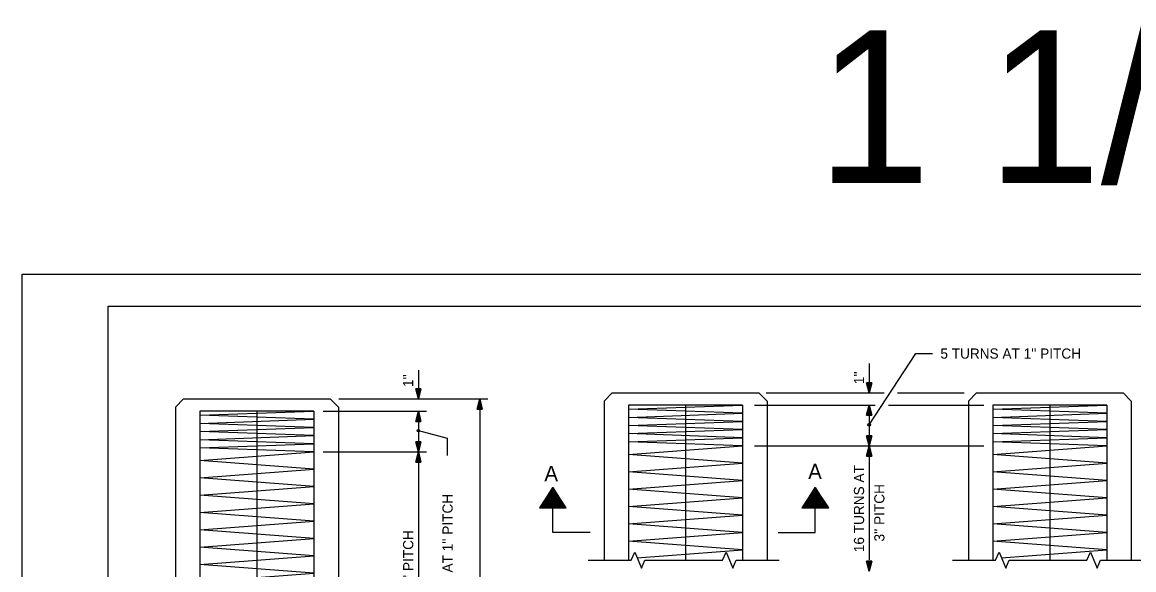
# Model space of a CAD drawing. Extents: x 0 to 22, y 0 to 16.7.
# Drawn here: x 0 to 9.1, y 12.25 to 16.73 of the extents above; entities that cross this region are included whole.
import ezdxf

# ---------------------------------------------------------------- set-up
doc = ezdxf.new("R2010")
doc.units = 0
for name, color, linetype in [('Dimension Lines', 7, 'Continuous'), ('Plan Sheet', 7, 'Continuous'), ('Plot Shape', 7, 'Continuous'), ('Rebar Lines', 7, 'Continuous'), ('sub prestressed concrete pile lines', 7, 'Continuous'), ('Text', 7, 'Continuous'), ('User Information Notes', 7, 'Continuous')]:
    doc.layers.add(name, color=color, linetype=linetype)

msp = doc.modelspace()

# ---------------------------------------------------------------- linework, layer by layer
at = {"layer": 'Dimension Lines'}
for p, q in [((6.9313, 13.4344), (7.3138, 14.0173)), ((7.3138, 14.0173), (7.449, 14.0173)), ((6.9313, 13.9371), (6.9313, 13.6956)), ((3.2417, 13.8828), (3.2417, 13.646)), ((2.5902, 13.646), (3.8103, 13.646)), ((3.7437, 13.646), (3.7437, 6.8715)), ((6.0894, 13.6956), (7.054, 13.6956)), ((6.0894, 13.6956), (7.0465, 13.6956)), ((7.162, 13.6956), (7.6164, 13.6956)), ((7.2005, 13.6956), (7.7094, 13.6956)), ((5.9918, 13.5956), (6.8415, 13.5956)), ((5.9918, 13.5956), (6.9799, 13.5956)), ((6.9313, 13.5956), (6.9313, 13.2623)), ((7.0888, 13.5956), (7.8709, 13.5956)), ((2.4623, 13.546), (3.3084, 13.546)), ((3.2417, 13.546), (3.2417, 13.2127)), ((2.4623, 13.2127), (3.3084, 13.2127)), ((3.2417, 13.2127), (3.2417, 10.946)), ((5.9918, 13.2623), (7.8709, 13.2623)), ((6.9313, 13.2623), (6.9313, 12.3289))]:
    msp.add_line(p, q, dxfattribs=at)
for points in [[(6.9313, 13.7789), (6.9355, 13.7789), (6.9313, 13.6956), (6.9397, 13.7789), (6.9438, 13.7789), (6.9313, 13.6956), (6.948, 13.7789), (6.9522, 13.7789), (6.9313, 13.6956), (6.9105, 13.7789), (6.9147, 13.7789), (6.9313, 13.6956), (6.9188, 13.7789), (6.923, 13.7789), (6.9313, 13.6956), (6.9272, 13.7789), (6.9522, 13.7789), (6.9105, 13.7789), (6.9313, 13.6956), (6.9522, 13.7789)], [(3.2417, 13.7294), (3.2459, 13.7294), (3.2417, 13.646), (3.2501, 13.7294), (3.2542, 13.7294), (3.2417, 13.646), (3.2584, 13.7294), (3.2626, 13.7294), (3.2417, 13.646), (3.2209, 13.7294), (3.2251, 13.7294), (3.2417, 13.646), (3.2292, 13.7294), (3.2334, 13.7294), (3.2417, 13.646), (3.2376, 13.7294), (3.2626, 13.7294), (3.2209, 13.7294), (3.2417, 13.646), (3.2626, 13.7294)], [(3.7437, 13.5627), (3.7395, 13.5627), (3.7437, 13.646), (3.7353, 13.5627), (3.7312, 13.5627), (3.7437, 13.646), (3.727, 13.5627), (3.7228, 13.5627), (3.7437, 13.646), (3.7645, 13.5627), (3.7603, 13.5627), (3.7437, 13.646), (3.7562, 13.5627), (3.752, 13.5627), (3.7437, 13.646), (3.7478, 13.5627), (3.7228, 13.5627), (3.7645, 13.5627), (3.7437, 13.646), (3.7228, 13.5627)], [(6.9313, 13.5123), (6.9272, 13.5123), (6.9313, 13.5956), (6.923, 13.5123), (6.9188, 13.5123), (6.9313, 13.5956), (6.9147, 13.5123), (6.9105, 13.5123), (6.9313, 13.5956), (6.9522, 13.5123), (6.948, 13.5123), (6.9313, 13.5956), (6.9438, 13.5123), (6.9397, 13.5123), (6.9313, 13.5956), (6.9355, 13.5123), (6.9105, 13.5123), (6.9522, 13.5123), (6.9313, 13.5956), (6.9105, 13.5123)], [(3.2417, 13.4627), (3.2376, 13.4627), (3.2417, 13.546), (3.2334, 13.4627), (3.2292, 13.4627), (3.2417, 13.546), (3.2251, 13.4627), (3.2209, 13.4627), (3.2417, 13.546), (3.2626, 13.4627), (3.2584, 13.4627), (3.2417, 13.546), (3.2542, 13.4627), (3.2501, 13.4627), (3.2417, 13.546), (3.2459, 13.4627), (3.2209, 13.4627), (3.2626, 13.4627), (3.2417, 13.546), (3.2209, 13.4627)], [(3.2417, 13.3868), (3.4777, 13.3254), (3.4777, 13.1838)], [(3.2417, 13.296), (3.2459, 13.296), (3.2417, 13.2127), (3.2501, 13.296), (3.2542, 13.296), (3.2417, 13.2127), (3.2584, 13.296), (3.2626, 13.296), (3.2417, 13.2127), (3.2209, 13.296), (3.2251, 13.296), (3.2417, 13.2127), (3.2292, 13.296), (3.2334, 13.296), (3.2417, 13.2127), (3.2376, 13.296), (3.2626, 13.296), (3.2209, 13.296), (3.2417, 13.2127), (3.2626, 13.296)], [(6.9313, 13.3456), (6.9355, 13.3456), (6.9313, 13.2623), (6.9397, 13.3456), (6.9438, 13.3456), (6.9313, 13.2623), (6.948, 13.3456), (6.9522, 13.3456), (6.9313, 13.2623), (6.9105, 13.3456), (6.9147, 13.3456), (6.9313, 13.2623), (6.9188, 13.3456), (6.923, 13.3456), (6.9313, 13.2623), (6.9272, 13.3456), (6.9522, 13.3456), (6.9105, 13.3456), (6.9313, 13.2623), (6.9522, 13.3456)], [(3.2417, 13.1294), (3.2376, 13.1294), (3.2417, 13.2127), (3.2334, 13.1294), (3.2292, 13.1294), (3.2417, 13.2127), (3.2251, 13.1294), (3.2209, 13.1294), (3.2417, 13.2127), (3.2626, 13.1294), (3.2584, 13.1294), (3.2417, 13.2127), (3.2542, 13.1294), (3.2501, 13.1294), (3.2417, 13.2127), (3.2459, 13.1294), (3.2209, 13.1294), (3.2626, 13.1294), (3.2417, 13.2127), (3.2209, 13.1294)], [(6.9313, 13.1789), (6.9272, 13.1789), (6.9313, 13.2623), (6.923, 13.1789), (6.9188, 13.1789), (6.9313, 13.2623), (6.9147, 13.1789), (6.9105, 13.1789), (6.9313, 13.2623), (6.9522, 13.1789), (6.948, 13.1789), (6.9313, 13.2623), (6.9438, 13.1789), (6.9397, 13.1789), (6.9313, 13.2623), (6.9355, 13.1789), (6.9105, 13.1789), (6.9522, 13.1789), (6.9313, 13.2623), (6.9105, 13.1789)], [(4.4524, 12.7562), (4.3422, 12.9215), (4.4456, 12.7562), (4.4388, 12.7562), (4.3422, 12.9215), (4.4318, 12.7562), (4.425, 12.7562), (4.3422, 12.9215), (4.418, 12.7562), (4.4112, 12.7562), (4.3422, 12.9215), (4.4042, 12.7562), (4.3974, 12.7562), (4.3422, 12.9215), (4.3904, 12.7562), (4.3836, 12.7562), (4.3422, 12.9215), (4.3766, 12.7562), (4.3698, 12.7562), (4.3422, 12.9215), (4.3628, 12.7562), (4.356, 12.7562), (4.3422, 12.9215), (4.349, 12.7562), (4.3353, 12.7562), (4.3422, 12.9215), (4.3284, 12.7562), (4.3215, 12.7562), (4.3422, 12.9215), (4.3146, 12.7562), (4.3077, 12.7562), (4.3422, 12.9215), (4.3008, 12.7562), (4.2939, 12.7562), (4.3422, 12.9215), (4.287, 12.7562), (4.2801, 12.7562), (4.3422, 12.9215), (4.2732, 12.7562), (4.2663, 12.7562), (4.3422, 12.9215), (4.2594, 12.7562), (4.2525, 12.7562), (4.3422, 12.9215), (4.2456, 12.7562), (4.2387, 12.7562), (4.3422, 12.9215), (4.232, 12.7562), (4.4524, 12.7562), (4.3422, 12.9215), (4.4456, 12.7562)], [(4.6467, 12.5539), (4.3422, 12.5539), (4.3422, 12.9215)], [(6.1851, 12.5539), (6.4896, 12.5539), (6.4896, 12.9215)], [(6.5998, 12.7562), (6.4896, 12.9215), (6.593, 12.7562), (6.5862, 12.7562), (6.4896, 12.9215), (6.5792, 12.7562), (6.5724, 12.7562), (6.4896, 12.9215), (6.5654, 12.7562), (6.5586, 12.7562), (6.4896, 12.9215), (6.5516, 12.7562), (6.5448, 12.7562), (6.4896, 12.9215), (6.5379, 12.7562), (6.531, 12.7562), (6.4896, 12.9215), (6.5241, 12.7562), (6.5172, 12.7562), (6.4896, 12.9215), (6.5103, 12.7562), (6.5034, 12.7562), (6.4896, 12.9215), (6.4965, 12.7562), (6.4827, 12.7562), (6.4896, 12.9215), (6.4758, 12.7562), (6.4689, 12.7562), (6.4896, 12.9215), (6.462, 12.7562), (6.4551, 12.7562), (6.4896, 12.9215), (6.4482, 12.7562), (6.4413, 12.7562), (6.4896, 12.9215), (6.4344, 12.7562), (6.4276, 12.7562), (6.4896, 12.9215), (6.4206, 12.7562), (6.4138, 12.7562), (6.4896, 12.9215), (6.4068, 12.7562), (6.4, 12.7562), (6.4896, 12.9215), (6.393, 12.7562), (6.3862, 12.7562), (6.4896, 12.9215), (6.3794, 12.7562), (6.5998, 12.7562), (6.4896, 12.9215), (6.593, 12.7562)], [(6.9313, 12.3191), (6.9355, 12.3191), (6.9313, 12.2358), (6.9397, 12.3191), (6.9438, 12.3191), (6.9313, 12.2358), (6.948, 12.3191), (6.9522, 12.3191), (6.9313, 12.2358), (6.9105, 12.3191), (6.9147, 12.3191), (6.9313, 12.2358), (6.9188, 12.3191), (6.923, 12.3191), (6.9313, 12.2358), (6.9272, 12.3191), (6.9522, 12.3191), (6.9105, 12.3191), (6.9313, 12.2358), (6.9522, 12.3191)]]:
    msp.add_lwpolyline(points, dxfattribs=at)
for centre in [(3.2417, 13.3868), (6.9313, 13.4344)]:
    msp.add_circle(centre, 0.0103, dxfattribs=at)
at = {"layer": 'Plan Sheet'}
for p, q in [((0, 14.6666), (0, 14.6666)), ((0.7027, 0.4041), (0.7027, 14.404)), ((0.7027, 14.404), (22.0362, 14.404))]:
    msp.add_line(p, q, dxfattribs=at)
at = {"layer": 'Plot Shape'}
msp.add_lwpolyline([(0, 14.6666), (22.0421, 14.6666), (22.0421, 0), (0, 0)], close=True, dxfattribs=at)
at = {"layer": 'Rebar Lines'}
for p, q in [((4.9619, 13.5956), (4.9619, 12.3277)), ((5.4285, 13.5956), (5.4285, 12.3277)), ((5.8952, 13.5956), (5.8952, 12.3277)), ((8.8764, 13.5956), (7.9431, 13.5956)), ((7.9431, 13.5956), (7.9431, 12.3277)), ((8.4097, 13.5956), (8.4097, 12.3277)), ((8.8764, 13.5956), (8.8764, 12.3277)), ((1.454, 13.546), (1.454, 10.3755)), ((1.9207, 13.546), (1.9207, 10.3755)), ((2.3874, 13.546), (2.3874, 10.3755))]:
    msp.add_line(p, q, dxfattribs=at)
for points in [[(5.8952, 13.2623), (5.8952, 13.2623), (4.9619, 13.2956), (5.8952, 13.3289), (4.9619, 13.3623), (5.8952, 13.3956), (4.9619, 13.4289), (5.8952, 13.4623), (4.9619, 13.4956), (5.8952, 13.5289), (4.9619, 13.5623), (5.8952, 13.5956), (4.9619, 13.5956)], [(8.8764, 13.2623), (8.8764, 13.2623), (7.9431, 13.2956), (8.8764, 13.3289), (7.9431, 13.3623), (8.8764, 13.3956), (7.9431, 13.4289), (8.8764, 13.4623), (7.9431, 13.4956), (8.8764, 13.5289), (7.9431, 13.5623), (8.8764, 13.5956), (7.9431, 13.5956)], [(2.3874, 13.2127), (2.3874, 13.2127), (1.454, 13.246), (2.3874, 13.2794), (1.454, 13.3127), (2.3874, 13.346), (1.454, 13.3794), (2.3874, 13.4127), (1.454, 13.446), (2.3874, 13.4794), (1.454, 13.5127), (2.3874, 13.546), (1.454, 13.546)], [(2.3874, 12.0794), (1.454, 12.1502), (2.3874, 12.221), (1.454, 12.2919), (2.3874, 12.3627), (1.454, 12.4335), (2.3874, 12.5044), (1.454, 12.5752), (2.3874, 12.646), (1.454, 12.7169), (2.3874, 12.7877), (1.454, 12.8585), (2.3874, 12.9294), (1.454, 13.0002), (2.3874, 13.071), (1.454, 13.1419), (2.3874, 13.2127)], [(5.032, 12.3468), (5.8952, 12.4123), (4.9619, 12.4831), (5.8952, 12.5539), (4.9619, 12.6248), (5.8952, 12.6956), (4.9619, 12.7664), (5.8952, 12.8373), (4.9619, 12.9081), (5.8952, 12.9789), (4.9619, 13.0498), (5.8952, 13.1206), (4.9619, 13.1914), (5.8952, 13.2623)], [(8.0132, 12.3468), (8.8764, 12.4123), (7.9431, 12.4831), (8.8764, 12.5539), (7.9431, 12.6248), (8.8764, 12.6956), (7.9431, 12.7664), (8.8764, 12.8373), (7.9431, 12.9081), (8.8764, 12.9789), (7.9431, 13.0498), (8.8764, 13.1206), (7.9431, 13.1914), (8.8764, 13.2623)]]:
    msp.add_lwpolyline(points, dxfattribs=at)
at = {"layer": 'sub prestressed concrete pile lines'}
for p, q in [((1.254, 13.5794), (1.3207, 13.646)), ((1.3207, 13.646), (2.5207, 13.646)), ((2.5207, 13.646), (2.5874, 13.5794)), ((4.7619, 13.6289), (4.8285, 13.6956)), ((4.8285, 13.6956), (6.0285, 13.6956)), ((6.0285, 13.6956), (6.0952, 13.6289)), ((7.7431, 13.6289), (7.8097, 13.6956)), ((7.8097, 13.6956), (9.0097, 13.6956)), ((9.0097, 13.6956), (9.0764, 13.6289)), ((1.254, 13.5794), (1.254, 10.3755)), ((2.5874, 13.5794), (2.5874, 10.3755)), ((4.7619, 13.6289), (4.7619, 12.3277)), ((6.0952, 13.6289), (6.0952, 12.3277)), ((7.7431, 13.6289), (7.7431, 12.3277)), ((9.0764, 13.6289), (9.0764, 12.3277)), ((4.632, 12.3277), (4.9384, 12.3277)), ((5.142, 12.3277), (5.6852, 12.3277)), ((5.8888, 12.3277), (6.1952, 12.3277)), ((7.6132, 12.3277), (7.9196, 12.3277)), ((8.1232, 12.3277), (8.6664, 12.3277)), ((8.87, 12.3277), (9.1764, 12.3277))]:
    msp.add_line(p, q, dxfattribs=at)
for points in [[(4.9384, 12.3277), (4.9842, 12.3277), (5.0134, 12.3913), (5.0679, 12.2611), (5.0954, 12.3277), (5.142, 12.3277)], [(5.6852, 12.3277), (5.731, 12.3277), (5.7602, 12.3913), (5.8147, 12.2611), (5.8422, 12.3277), (5.8888, 12.3277)], [(7.9196, 12.3277), (7.9654, 12.3277), (7.9946, 12.3913), (8.0491, 12.2611), (8.0766, 12.3277), (8.1232, 12.3277)], [(8.6664, 12.3277), (8.7122, 12.3277), (8.7414, 12.3913), (8.7958, 12.2611), (8.8233, 12.3277), (8.87, 12.3277)]]:
    msp.add_lwpolyline(points, dxfattribs=at)
at = {"layer": 'User Information Notes'}
msp.add_line((0.7027, 14.404), (0.7027, 14.404), dxfattribs=at)

# ---------------------------------------------------------------- texts
at = {"layer": 'Text'}
for s, height, rotation, p in [("5 TURNS AT 1'' PITCH", 0.083333, 360, (7.5141, 13.9757)), ("1''", 0.08333, 90, (3.2001, 13.7432)), ("1''", 0.08333, 90, (6.8897, 13.7671)), ('16 TURNS AT', 0.083333, 90, (6.8897, 12.3924)), ("3'' PITCH", 0.08333, 90, (7.0563, 12.4797)), ("5 TURNS AT 1'' PITCH", 0.083333, 90, (3.5225, 11.7185)), ("16 TURNS AT 3'' PITCH", 0.083333, 90, (3.2001, 11.3595))]:
    msp.add_text(s, height=height, rotation=rotation, dxfattribs=at).set_placement(p)
for p in [(6.4322, 12.9905), (4.2732, 12.9732)]:
    msp.add_text('A', height=0.125, dxfattribs=at).set_placement(p)
at = {"layer": 'User Information Notes'}
msp.add_text('1 1/2" Scale', height=1.249997, dxfattribs=at).set_placement((6.5035, 15.412))

doc.saveas('drawing.dxf')
